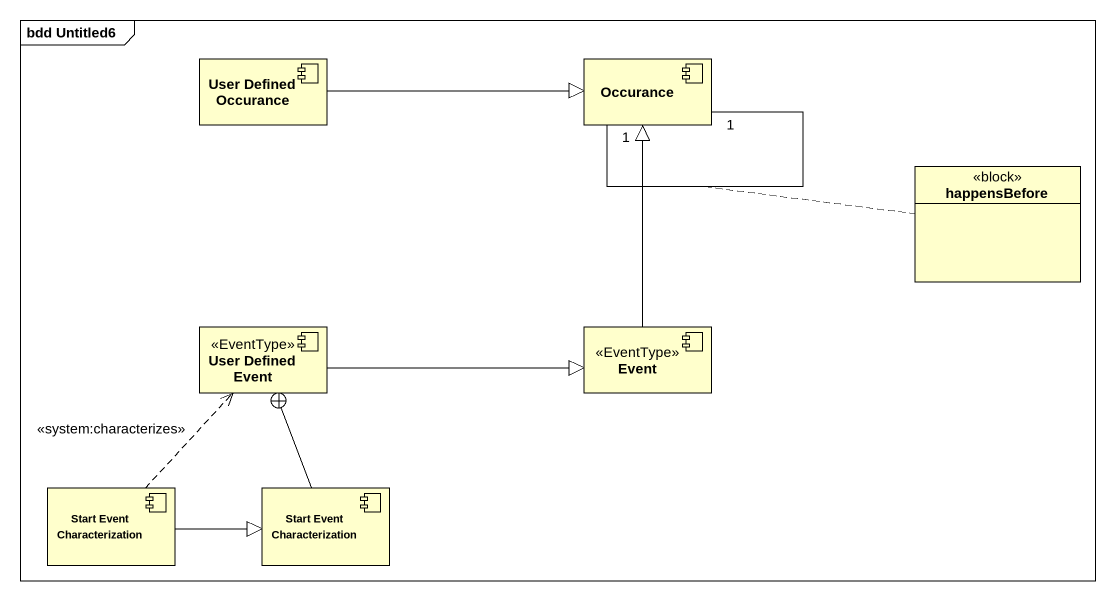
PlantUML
@startuml
mainframe bdd Untitled6
allowmixing
hide circle
hide empty members
component "User Defined Occurance" as User_Defined_Occurance
component Occurance
class happensBefore <<block>>
component "User Defined Event" as User_Defined_Event <<EventType>>
component Event <<EventType>>
component "Start Event Characterization" as Start_Event_Characterization
component "Start Event Characterization" as Start_Event_Characterization_2
User_Defined_Occurance -right-|> Occurance
Occurance "1" -- "1" Occurance
User_Defined_Event -right-|> Event
Event -up-|> Occurance
Start_Event_Characterization .up.> User_Defined_Event : <<system:characterizes>>
Start_Event_Characterization -right-|> Start_Event_Characterization_2
Start_Event_Characterization_2 -up-+ User_Defined_Event
@enduml
